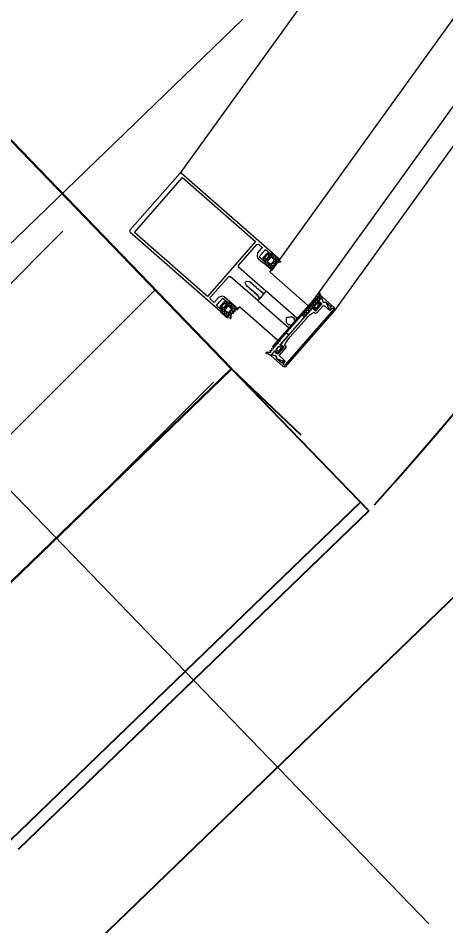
# Model space of a CAD drawing. Header units: millimetres. Extents: x -185251 to 7892985, y -102157 to 319855.
# Drawn here: x -133060 to -132709, y 18482 to 19226 of the extents above; entities that cross this region are included whole.
import ezdxf
from ezdxf import colors
from ezdxf.entities.mleader import LeaderData, LeaderLine
from ezdxf.math import Vec2, Vec3

# ---------------------------------------------------------------- set-up
doc = ezdxf.new("R2010")
doc.units = ezdxf.units.MM
doc.header["$LTSCALE"] = 10
doc.linetypes.add('CENTER', pattern=[2, 1.25, -0.25, 0.25, -0.25])
for name, color, linetype, lineweight in [('АР_Оси', 142, 'Continuous', 9), ('АР_Перегородки витражные', 152, 'Continuous', 13), ('АР_Сущ Несущая стена', 202, 'Continuous', 30), ('АР_Штриховка монолит', 250, 'Continuous', 9)]:
    doc.layers.add(name, color=color, linetype=linetype, lineweight=lineweight)
doc.layers.add('Архитектура', color=251, linetype='Continuous')
doc.layers.get('0').off()
doc.layers.get('0').freeze()
doc.styles.add('ISOCPEUR', font='isocpeur.ttf', dxfattribs={"width": 0.7})
pattern_1 = [(335.76716334, (-69115.3163, 318510.941), (0.651582564, 1.447617495), []), (65.76716334, (-69115.3163, 318510.941), (-1.447617495, 0.651582564), [])]

# ---------------------------------------------------------------- blocks, each defined once
blk = doc.blocks.new('_DOTSMALL')
at = {"color": 0, "linetype": 'ByBlock', "const_width": 0.5}
blk.add_lwpolyline([(-0.0625, 0, 1), (0.0625, 0, 1)], format="xyb", close=True, dxfattribs=at)
blk = doc.blocks.new('стойка витр.')
h = blk.add_hatch()
h.set_pattern_fill('ANSI37', scale=0.5, angle=-69.23284)
h.set_pattern_definition(pattern_1)
edge = h.paths.add_edge_path()
edge.add_line((-22.69, 14.14), (-23.04, 15.04))
edge.add_arc((-23.43, 14.89), 0.427, 20.76054, 72.29996)
edge.add_arc((-23.18, 15.7), 0.427, 110.76398, 252.28796, ccw=False)
edge.add_line((-23.33, 16.1), (-22.3, 16.49))
edge.add_arc((-22.24, 16.32), 0.183, 20.74896, 110.78537, ccw=False)
edge.add_line((-22.06, 16.38), (-22.02, 16.27))
edge.add_arc((-21.85, 16.33), 0.183, 200.76661, 335.77797)
edge.add_line((-21.68, 16.26), (-21.09, 17.79))
edge.add_arc((-21.7, 17.96), 0.637, 344.39284, 381.72488)
edge.add_line((-21.11, 18.19), (-22.58, 22.07))
edge.add_arc((-23.18, 21.85), 0.637, 19.80945, 57.14149)
edge.add_line((-22.84, 22.39), (-24.29, 23.14))
edge.add_arc((-24.37, 22.97), 0.183, 65.75635, 200.76772)
edge.add_line((-24.54, 22.91), (-24.5, 22.79))
edge.add_arc((-24.67, 22.73), 0.183, -69.25104, 20.78537, ccw=False)
edge.add_line((-24.6, 22.56), (-25.63, 22.17))
edge.add_arc((-25.78, 22.57), 0.427, 149.24636, 290.77035, ccw=False)
edge.add_arc((-26.51, 23), 0.427, 329.23437, 380.77379)
edge.add_line((-26.11, 23.15), (-26.5, 24.18))
edge.add_arc((-26.67, 24.12), 0.183, 20.74896, 110.78537)
edge.add_line((-26.74, 24.29), (-33.47, 21.74))
edge.add_arc((-33.37, 21.44), 0.306, 107.61202, 200.68829)
edge.add_line((-33.66, 21.34), (-33.4, 20.65))
edge.add_arc((-33.11, 20.76), 0.304, 200.74529, 225.81236)
edge.add_line((-33.33, 20.54), (-31.79, 18.91))
edge.add_arc((-32.01, 18.69), 0.305, -108.86284, 45.7814, ccw=False)
edge.add_arc((-28.71, 27.76), 9.95, 231.95433, 250.04117, ccw=False)
edge.add_arc((-35.14, 19.65), 0.4, 42.30929, 119.22504)
edge.add_arc((-34.91, 19.57), 0.602, 134.39501, 228.6478)
edge.add_arc((-28.54, 27.81), 11.02, 232.08735, 240.88894)
edge.add_arc((-36.89, 12.87), 6.09, 40.7589, 60.61437, ccw=False)
edge.add_arc((-32.5, 16.65), 0.305, -34.89588, 41.60272, ccw=False)
edge.add_line((-32.25, 16.47), (-32.76, 15.76))
edge.add_arc((-32.51, 15.58), 0.305, 145.11007, 256.42425)
edge.add_line((-32.58, 15.29), (-31.73, 15.09))
edge.add_arc((-31.8, 14.79), 0.305, -34.88993, 76.42425, ccw=False)
edge.add_line((-31.55, 14.62), (-32.06, 13.9))
edge.add_arc((-31.81, 13.73), 0.305, 145.11007, 256.42425)
edge.add_line((-31.88, 13.43), (-31.03, 13.24))
edge.add_arc((-31.1, 12.94), 0.305, -24.22466, 76.42043, ccw=False)
edge.add_line((-30.82, 12.82), (-31.6, 11.12))
edge.add_arc((-31.32, 11), 0.305, 155.77106, 290.74029)
edge.add_line((-31.21, 10.71), (-22.8, 13.9))
edge.add_arc((-22.87, 14.07), 0.183, 290.74896, 380.74896)
edge = h.paths.add_edge_path(flags=16)
edge.add_line((-23.1, 21.04), (-22.19, 18.63))
edge.add_arc((-22.7, 18.44), 0.541, -69.23284, 20.76716, ccw=False)
edge.add_line((-22.51, 17.93), (-23.43, 17.58))
edge.add_arc((-23.62, 18.09), 0.541, 200.76716, 290.76716, ccw=False)
edge.add_line((-24.13, 17.9), (-25.04, 20.31))
edge.add_arc((-24.54, 20.5), 0.541, 110.76716, 200.76716, ccw=False)
edge.add_line((-24.73, 21), (-23.8, 21.35))
edge.add_arc((-23.61, 20.85), 0.541, 20.76716, 110.76716, ccw=False)
edge = h.paths.add_edge_path(flags=16)
edge.add_line((-26.85, 20.26), (-25.51, 16.73))
edge.add_arc((-26.02, 16.54), 0.541, -69.23284, 20.76716, ccw=False)
edge.add_line((-25.83, 16.03), (-28.23, 15.12))
edge.add_arc((-28.43, 15.63), 0.541, 200.76716, 290.76716, ccw=False)
edge.add_line((-28.93, 15.43), (-30.27, 18.96))
edge.add_arc((-29.76, 19.16), 0.541, 110.76716, 200.76716, ccw=False)
edge.add_line((-29.96, 19.66), (-27.55, 20.58))
edge.add_arc((-27.36, 20.07), 0.541, 20.76716, 110.76716, ccw=False)
h = blk.add_hatch()
h.set_pattern_fill('ANSI37', scale=0.5, angle=-69.23284)
h.set_pattern_definition(pattern_1)
edge = h.paths.add_edge_path()
edge.add_line((-7.61, -25.63), (-7.27, -26.53))
edge.add_arc((-7.67, -26.68), 0.427, -30.76563, 20.77379, ccw=False)
edge.add_arc((-6.94, -27.12), 0.427, 149.24636, 290.77035)
edge.add_line((-6.79, -27.52), (-5.76, -27.13))
edge.add_arc((-5.83, -26.96), 0.183, 290.74896, 380.78537)
edge.add_line((-5.66, -26.89), (-5.7, -26.78))
edge.add_arc((-5.53, -26.71), 0.183, 65.75635, 200.76772, ccw=False)
edge.add_line((-5.45, -26.55), (-3.99, -27.3))
edge.add_arc((-4.34, -27.83), 0.637, 19.80945, 57.14149, ccw=False)
edge.add_line((-3.74, -27.62), (-2.27, -31.49))
edge.add_arc((-2.86, -31.73), 0.637, -15.60716, 21.72488, ccw=False)
edge.add_line((-2.25, -31.9), (-2.84, -33.43))
edge.add_arc((-3.01, -33.35), 0.183, 200.76661, 335.77797, ccw=False)
edge.add_line((-3.18, -33.42), (-3.22, -33.3))
edge.add_arc((-3.39, -33.37), 0.183, 20.74896, 110.78537)
edge.add_line((-3.46, -33.2), (-4.49, -33.59))
edge.add_arc((-4.33, -33.99), 0.427, 110.76398, 252.28796)
edge.add_arc((-4.59, -34.8), 0.427, 20.76054, 72.29996, ccw=False)
edge.add_line((-4.19, -34.65), (-3.81, -35.67))
edge.add_arc((-3.98, -35.74), 0.183, -69.25104, 20.78537, ccw=False)
edge.add_line((-3.91, -35.91), (-10.64, -38.46))
edge.add_arc((-10.76, -38.18), 0.306, 200.84604, 293.92231, ccw=False)
edge.add_line((-11.05, -38.29), (-11.31, -37.61))
edge.add_arc((-11.02, -37.5), 0.304, 175.72197, 200.78904, ccw=False)
edge.add_line((-11.33, -37.48), (-11.26, -35.23))
edge.add_arc((-11.57, -35.21), 0.305, 355.75293, 510.39717)
edge.add_arc((-3.09, -39.81), 9.95, 151.49316, 169.57999)
edge.add_arc((-13.27, -38.01), 0.4, 282.30929, 359.22504, ccw=False)
edge.add_arc((-13.16, -37.8), 0.602, 172.88652, 267.13932, ccw=False)
edge.add_arc((-2.92, -39.74), 11.02, 160.64539, 169.44698, ccw=False)
edge.add_arc((-19.08, -34.1), 6.09, 340.91996, 360.77542)
edge.add_arc((-13.29, -34.01), 0.305, 359.93161, 436.4302)
edge.add_line((-13.22, -33.72), (-14.08, -33.52))
edge.add_arc((-14.01, -33.22), 0.305, 145.11007, 256.42425, ccw=False)
edge.add_line((-14.26, -33.05), (-13.74, -32.33))
edge.add_arc((-13.99, -32.16), 0.305, 325.11007, 436.42425)
edge.add_line((-13.92, -31.86), (-14.78, -31.67))
edge.add_arc((-14.71, -31.37), 0.305, 145.11007, 256.42425, ccw=False)
edge.add_line((-14.96, -31.2), (-14.45, -30.48))
edge.add_arc((-14.7, -30.31), 0.305, 325.11389, 425.75899)
edge.add_line((-14.57, -30.03), (-16.28, -29.28))
edge.add_arc((-16.16, -29), 0.305, 110.79404, 245.76326, ccw=False)
edge.add_line((-16.26, -28.71), (-7.85, -25.52))
edge.add_arc((-7.79, -25.69), 0.183, 20.78537, 110.78537, ccw=False)
edge = h.paths.add_edge_path(flags=16)
edge.add_line((-3.34, -31.07), (-4.26, -28.66))
edge.add_arc((-4.76, -28.85), 0.541, 20.76716, 110.76716)
edge.add_line((-4.96, -28.35), (-5.88, -28.7))
edge.add_arc((-5.69, -29.21), 0.541, 110.76716, 200.76716)
edge.add_line((-6.19, -29.4), (-5.28, -31.8))
edge.add_arc((-4.78, -31.61), 0.541, 200.76716, 290.76716)
edge.add_line((-4.58, -32.12), (-3.66, -31.77))
edge.add_arc((-3.85, -31.26), 0.541, 290.76716, 380.76716)
edge = h.paths.add_edge_path(flags=16)
edge.add_line((-6.67, -32.97), (-8, -29.44))
edge.add_arc((-8.51, -29.63), 0.541, 20.76716, 110.76716)
edge.add_line((-8.7, -29.13), (-11.11, -30.04))
edge.add_arc((-10.92, -30.55), 0.541, 110.76716, 200.76716)
edge.add_line((-11.42, -30.74), (-10.09, -34.27))
edge.add_arc((-9.58, -34.08), 0.541, 200.76716, 290.76716)
edge.add_line((-9.39, -34.58), (-6.98, -33.67))
edge.add_arc((-7.17, -33.16), 0.541, 290.76716, 380.76716)
h = blk.add_hatch()
h.set_pattern_fill('ANSI37', scale=0.5, angle=-69.23284)
h.set_pattern_definition([(335.76716334, (-69115.9168, 318510.7132), (0.651582564, 1.447617495), []), (65.76716334, (-69115.9168, 318510.7132), (-1.447617495, 0.651582564), [])])
edge = h.paths.add_edge_path()
edge.add_arc((-61.42, -46.18), 0.549, 155.76571, 200.76716)
edge.add_line((-61.92, -45.96), (-61.22, -44.38))
edge.add_arc((-61.05, -44.46), 0.183, 20.76716, 155.76571)
edge.add_line((-60.88, -44.39), (-60.79, -44.62))
edge.add_arc((-60.62, -44.56), 0.183, 200.76716, 290.76716)
edge.add_line((-60.56, -44.73), (-59.42, -44.3))
edge.add_arc((-59.57, -43.9), 0.427, -69.23284, 72.29364)
edge.add_arc((-59.31, -43.08), 0.427, 200.76716, 252.29364)
edge.add_line((-59.71, -43.24), (-63.01, -34.52))
edge.add_arc((-62.72, -34.42), 0.305, 110.76716, 200.76716)
edge.add_line((-62.83, -34.13), (-60.55, -33.27))
edge.add_arc((-60.44, -33.55), 0.304, 76.40287, 110.76716)
edge.add_line((-60.37, -33.26), (-60.07, -33.59))
edge.add_arc((-108.21, -55.86), 53.04, 16.7114, 24.82293)
edge.add_line((-57.41, -40.61), (-57.92, -41.32))
edge.add_arc((-57.67, -41.5), 0.305, 145.11089, 256.42344)
edge.add_line((-57.74, -41.8), (-56.89, -41.99))
edge.add_arc((-56.96, -42.29), 0.305, -34.88911, 76.42344)
edge.add_line((-56.71, -42.46), (-57.17, -43.29))
edge.add_arc((-56.92, -43.47), 0.305, 145.11089, 256.42344)
edge.add_line((-57, -43.76), (-56.14, -43.96))
edge.add_arc((-56.21, -44.26), 0.305, -34.88911, 76.42344)
edge.add_line((-55.96, -44.43), (-56.47, -45.15))
edge.add_arc((-56.22, -45.32), 0.305, 145.11089, 256.42344)
edge.add_line((-56.29, -45.62), (-55.44, -45.81))
edge.add_arc((-55.51, -46.11), 0.305, -34.88911, 76.42344)
edge.add_line((-55.26, -46.28), (-55.77, -47))
edge.add_arc((-55.52, -47.17), 0.305, 145.11089, 256.42344)
edge.add_line((-55.59, -47.47), (-54.69, -47.78))
edge.add_arc((-54.76, -48.08), 0.305, -34.88911, 76.42344)
edge.add_line((-54.51, -48.25), (-55.02, -48.97))
edge.add_arc((-54.77, -49.14), 0.305, 145.11089, 256.42344)
edge.add_line((-54.84, -49.44), (-53.99, -49.63))
edge.add_arc((-54.06, -49.93), 0.305, -34.88911, 76.42344)
edge.add_line((-53.81, -50.1), (-54.32, -50.82))
edge.add_arc((-54.07, -50.99), 0.305, 145.11089, 256.42344)
edge.add_line((-54.14, -51.29), (-53.29, -51.47))
edge.add_arc((-53.36, -51.77), 0.305, -43.67509, 76.4279)
edge.add_line((-53.14, -51.98), (-53.81, -52.62))
edge.add_arc((-53.59, -52.83), 0.305, 136.32859, 262.74713)
edge.add_arc((-54.64, -61.06), 7.99, 59.58604, 82.74713)
edge.add_arc((-50.75, -54.43), 0.305, 253.29101, 419.58604)
edge.add_arc((-52.57, -60.51), 6.03, 73.29101, 110.76716)
edge.add_line((-54.71, -54.86), (-54.82, -54.91))
edge.add_arc((-54.98, -54.51), 0.427, 200.76716, 290.76716)
edge.add_line((-55.37, -54.66), (-56.71, -51.12))
edge.add_arc((-56.32, -50.97), 0.427, 149.23664, 200.76716)
edge.add_arc((-57.05, -50.54), 0.427, -30.76336, 40.0143)
edge.add_arc((-57.05, -50.54), 0.427, 40.00046, 110.76716)
edge.add_line((-57.2, -50.14), (-58.34, -50.57))
edge.add_arc((-58.28, -50.74), 0.183, 110.76716, 200.76716)
edge.add_line((-58.45, -50.81), (-58.36, -51.03))
edge.add_arc((-58.53, -51.1), 0.183, 245.76862, 380.76716)
edge.add_line((-58.61, -51.27), (-60.18, -50.56))
edge.add_arc((-59.95, -50.06), 0.549, 200.76716, 245.76862)
edge.add_line((-60.47, -50.25), (-61.94, -46.38))
edge = h.paths.add_edge_path(flags=16)
edge.add_arc((-59.36, -49.04), 0.541, 200.76716, 290.76716)
edge.add_line((-60.78, -46.83), (-59.87, -49.23))
edge.add_arc((-60.27, -46.63), 0.541, 110.76716, 200.76716)
edge.add_line((-59.31, -45.69), (-60.46, -46.13))
edge.add_arc((-59.12, -46.2), 0.541, 20.76716, 110.76716)
edge.add_line((-57.7, -48.41), (-58.61, -46))
edge.add_arc((-58.21, -48.6), 0.541, -69.23284, 20.76716)
edge.add_line((-59.17, -49.55), (-58.01, -49.11))
at = {"lineweight": 0, "ltscale": 100, "transparency": 33554687}
for points in [[(65.93, 59.28), (-26.64, 24.18), (-25.91, 22.24), (-25.28, 21.96), (-24.82, 22.13), (-25.21, 23.16), (-20.54, 24.93), (-19.2, 21.4), (-18.77, 21.3), (-18.98, 20.83), (-17.68, 17.41), (-22.36, 15.63), (-22.7, 16.55), (-23.16, 16.37), (-23.44, 15.74), (-22.75, 13.92), (-17.17, 16.04), (-16.24, 17.04), (-15.47, 19.81), (-15.44, 20.08), (-17.04, 24.3), (-17.4, 24.56), (-17.47, 25.44), (-13.71, 26.87), (-12.45, 26.3), (-4.31, 4.82), (-4.87, 3.56), (-32.69, -6.98), (-32.79, -7.41), (-32.4, -8.44), (-31.1, -9.12), (-30.3, -8.82), (-29.78, -9.14), (-28.64, -8.71), (-28.59, -8.17), (-28.19, -8.54), (-27.05, -8.11), (-26.88, -7.52), (-26.48, -7.89), (-25.34, -7.46), (-25.28, -6.91), (-24.77, -7.24), (-23.63, -6.81), (-23.57, -6.27), (-23.06, -6.59), (-21.92, -6.16), (-21.86, -5.62), (-21.46, -5.99), (-20.32, -5.55), (-20.15, -4.97), (-19.75, -5.34), (-18.61, -4.91), (-18.44, -4.32), (-18.04, -4.69), (-17.36, -4.43), (-15.14, -4.76), (-14.54, -6.36), (-15.79, -7.88), (-15.87, -8.69), (-16.27, -8.32), (-17.41, -8.75), (-17.58, -9.34), (-17.98, -8.97), (-19.12, -9.4), (-19.29, -9.99), (-19.69, -9.62), (-20.83, -10.05), (-20.89, -10.59), (-21.4, -10.27), (-22.54, -10.7), (-22.6, -11.24), (-23, -10.87), (-24.25, -11.35), (-24.31, -11.89), (-24.71, -11.52), (-25.85, -11.95), (-26.02, -12.54), (-26.42, -12.17), (-27.56, -12.6), (-27.61, -13.14), (-28.13, -12.82), (-29.27, -13.25), (-29.32, -13.79), (-29.89, -15.05), (-29.46, -16.19), (-29.14, -16.33), (-1.33, -5.78), (-0.07, -6.35), (8.12, -27.94), (7.55, -29.2), (3.79, -30.63), (3.22, -29.8), (3.36, -29.49), (1.72, -25.16), (1.56, -25.09), (-0.9, -23.41), (-2.26, -23.27), (-7.84, -25.39), (-7.15, -27.22), (-6.48, -27.61), (-6.02, -27.44), (-6.41, -26.41), (-1.74, -24.64), (-0.4, -28.17), (0.03, -28.27), (-0.18, -28.74), (1.11, -32.16), (-3.56, -33.94), (-3.91, -33.03), (-4.36, -33.2), (-4.65, -33.83), (-3.95, -35.65), (88.62, -0.55), (89.18, 0.71), (67.18, 58.72)], [(63.81, 56.26), (85.07, 0.19), (10.63, -28.03), (-10.63, 28.03)], [(-68.59, -58.47), (-90.15, -1.6), (-90.01, -1.28), (-88.98, -0.9), (-88.55, -0.99), (-87.69, -3.27), (-87.38, -3.41), (-86.69, -3.16), (-86.44, -2.8), (-87.3, -0.52), (-87.16, -0.2), (-82.03, 1.74), (-80.54, 1.26), (-79.7, 1.45), (-77.34, 4.17), (-77.83, 4.77), (-90.48, -0.03), (-91.45, -1.96), (-69.8, -59.05), (-67.8, -59.86), (-55.14, -55.06), (-55.17, -54.29), (-58.74, -53.82), (-59.5, -54.24), (-60.25, -55.69), (-65.38, -57.64), (-65.74, -57.38), (-66.6, -55.1), (-67.03, -55.01), (-67.71, -55.27), (-67.85, -55.58), (-66.99, -57.86), (-67.2, -58.33), (-68.23, -58.72)]]:
    blk.add_lwpolyline(points, close=True, dxfattribs=at)
at = {"color": 7, "lineweight": 0, "ltscale": 100, "transparency": 33554687}
for points in [[(-22.69, 14.14), (-23.04, 15.04, 0.228752), (-23.31, 15.29, -0.710164), (-23.33, 16.1), (-22.3, 16.49, -0.4144), (-22.06, 16.38), (-22.02, 16.27, 0.66825), (-21.68, 16.26), (-21.09, 17.79, 0.164348), (-21.11, 18.19), (-22.58, 22.07, 0.164348), (-22.84, 22.39), (-24.29, 23.14, 0.66825), (-24.54, 22.91), (-24.5, 22.79, -0.4144), (-24.6, 22.56), (-25.63, 22.17, -0.710164), (-26.15, 22.79, 0.228752), (-26.11, 23.15), (-26.5, 24.18, 0.4144), (-26.74, 24.29), (-33.47, 21.74, 0.430028), (-33.66, 21.34), (-33.4, 20.65, 0.109814), (-33.33, 20.54), (-31.79, 18.91, -0.800036), (-32.1, 18.4, -0.079083), (-34.84, 19.92, 0.348803), (-35.33, 20, 0.436125), (-35.31, 19.11, 0.038423), (-33.9, 18.18, -0.086853), (-32.27, 16.85, -0.346763), (-32.25, 16.47), (-32.76, 15.76, 0.527877), (-32.58, 15.29), (-31.73, 15.09, -0.527877), (-31.55, 14.62), (-32.06, 13.9, 0.527877), (-31.88, 13.43), (-31.03, 13.24, -0.469739), (-30.82, 12.82), (-31.6, 11.12, 0.667984), (-31.21, 10.71), (-22.8, 13.9, 0.414214)], [(-74.06, 3.31, 0.57795), (-74.29, 3.79), (-75.22, 3.83, -0.615334), (-75.42, 4.33, 0.101403), (-73.83, 7.12, 0.887085), (-74.38, 7.37, -0.164997), (-77.38, 4.91), (-77.49, 4.86, 0.414304), (-77.74, 4.31), (-76.4, 0.78, 0.228696), (-76.13, 0.52, -0.319049), (-75.83, 0.13, -0.319002), (-76.11, -0.28), (-77.25, -0.72, -0.4144), (-77.48, -0.61), (-77.57, -0.38, 0.668339), (-77.91, -0.37), (-78.61, -1.94, 0.198883), (-78.63, -2.36), (-77.16, -6.24, 0.198883), (-76.87, -6.54), (-75.3, -7.25, 0.668339), (-75.05, -7.02), (-75.14, -6.79, -0.4144), (-75.03, -6.56), (-73.89, -6.12, -0.710202), (-73.37, -6.74, 0.228696), (-73.41, -7.11), (-70.1, -15.82, 0.414362), (-69.71, -16), (-67.43, -15.13, 0.151171), (-67.29, -15.02), (-67.28, -14.57, 0.035408), (-69.94, -7.55), (-70.8, -7.36, -0.527868), (-70.98, -6.89), (-70.47, -6.17, 0.527868), (-70.65, -5.7), (-71.55, -5.39, -0.527868), (-71.73, -4.92), (-71.21, -4.2, 0.527868), (-71.39, -3.73), (-72.25, -3.54, -0.527868), (-72.43, -3.07), (-71.92, -2.35, 0.527868), (-72.1, -1.88), (-72.95, -1.68, -0.527868), (-73.13, -1.21), (-72.66, -0.38, 0.527868), (-72.84, 0.09), (-73.7, 0.28, -0.527868), (-73.88, 0.75), (-73.37, 1.47, 0.527868), (-73.54, 1.94), (-74.4, 2.14, -0.527868), (-74.58, 2.61)], [(-7.61, -25.63), (-7.27, -26.53, -0.228752), (-7.31, -26.9, 0.710164), (-6.79, -27.52), (-5.76, -27.13, 0.4144), (-5.66, -26.89), (-5.7, -26.78, -0.66825), (-5.45, -26.55), (-3.99, -27.3, -0.164348), (-3.74, -27.62), (-2.27, -31.49, -0.164348), (-2.25, -31.9), (-2.84, -33.43, -0.66825), (-3.18, -33.42), (-3.22, -33.3, 0.4144), (-3.46, -33.2), (-4.49, -33.59, 0.710164), (-4.46, -34.39, -0.228752), (-4.19, -34.65), (-3.81, -35.67, -0.4144), (-3.91, -35.91), (-10.64, -38.46, -0.430028), (-11.05, -38.29), (-11.31, -37.61, -0.109814), (-11.33, -37.48), (-11.26, -35.23, 0.800036), (-11.83, -35.06, 0.079083), (-12.87, -38.01, -0.348803), (-13.19, -38.4, -0.436125), (-13.76, -37.72, -0.038423), (-13.32, -36.09, 0.086853), (-12.99, -34.01, 0.346763), (-13.22, -33.72), (-14.08, -33.52, -0.527877), (-14.26, -33.05), (-13.74, -32.33, 0.527877), (-13.92, -31.86), (-14.78, -31.67, -0.527877), (-14.96, -31.2), (-14.45, -30.48, 0.469739), (-14.57, -30.03), (-16.28, -29.28, -0.667984), (-16.26, -28.71), (-7.85, -25.52, -0.414214)], [(-53.29, -51.47, -0.57795), (-53.14, -51.98), (-53.81, -52.62, 0.615334), (-53.63, -53.14, -0.101403), (-50.59, -54.17, -0.887085), (-50.84, -54.73, 0.164997), (-54.71, -54.86), (-54.82, -54.91, -0.414304), (-55.37, -54.66), (-56.71, -51.12, -0.228696), (-56.68, -50.76, 0.319049), (-56.72, -50.26, 0.319002), (-57.2, -50.14), (-58.34, -50.57, 0.4144), (-58.45, -50.81), (-58.36, -51.03, -0.668339), (-58.61, -51.27), (-60.18, -50.56, -0.198883), (-60.47, -50.25), (-61.94, -46.38, -0.198883), (-61.92, -45.96), (-61.22, -44.38, -0.668339), (-60.88, -44.39), (-60.79, -44.62, 0.4144), (-60.56, -44.73), (-59.42, -44.3, 0.710202), (-59.44, -43.49, -0.228696), (-59.71, -43.24), (-63.01, -34.52, -0.414362), (-62.83, -34.13), (-60.55, -33.27, -0.151171), (-60.37, -33.26), (-60.07, -33.59, -0.035408), (-57.41, -40.61), (-57.92, -41.32, 0.527868), (-57.74, -41.8), (-56.89, -41.99, -0.527868), (-56.71, -42.46), (-57.17, -43.29, 0.527868), (-57, -43.76), (-56.14, -43.96, -0.527868), (-55.96, -44.43), (-56.47, -45.15, 0.527868), (-56.29, -45.62), (-55.44, -45.81, -0.527868), (-55.26, -46.28), (-55.77, -47, 0.527868), (-55.59, -47.47), (-54.69, -47.78, -0.527868), (-54.51, -48.25), (-55.02, -48.97, 0.527868), (-54.84, -49.44), (-53.99, -49.63, -0.527868), (-53.81, -50.1), (-54.32, -50.82, 0.527868), (-54.14, -51.29)]]:
    blk.add_lwpolyline(points, format="xyb", close=True, dxfattribs=at)
for points in [[(-26.74, 24.29), (-26.74, 24.29)], [(-22.8, 13.9), (-22.8, 13.9)], [(-72.01, 0.07), (-72.92, -0.28)]]:
    blk.add_lwpolyline(points, dxfattribs=at)
at = {"color": 7}
for points in [[(-26.85, 20.26), (-25.51, 16.73, -0.414214), (-25.83, 16.03), (-28.23, 15.12, -0.414214), (-28.93, 15.43), (-30.27, 18.96, -0.414214), (-29.96, 19.66), (-27.55, 20.58, -0.414214)], [(-23.1, 21.04), (-22.19, 18.63, -0.414214), (-22.51, 17.93), (-23.43, 17.58, -0.414214), (-24.13, 17.9), (-25.04, 20.31, -0.414214), (-24.73, 21), (-23.8, 21.35, -0.414214)], [(-75.33, -1.91), (-74.42, -4.31, -0.414214), (-74.74, -5.01), (-75.89, -5.45, -0.414214), (-76.59, -5.13), (-77.5, -2.73, -0.414214), (-77.19, -2.03), (-76.03, -1.59, -0.414214)], [(-6.67, -32.97), (-8, -29.44, 0.414214), (-8.7, -29.13), (-11.11, -30.04, 0.414214), (-11.42, -30.74), (-10.09, -34.27, 0.414214), (-9.39, -34.58), (-6.98, -33.67, 0.414214)], [(-3.34, -31.07), (-4.26, -28.66, 0.414214), (-4.96, -28.35), (-5.88, -28.7, 0.414214), (-6.19, -29.4), (-5.28, -31.8, 0.414214), (-4.58, -32.12), (-3.66, -31.77, 0.414214)], [(-57.7, -48.41), (-58.61, -46, 0.414214), (-59.31, -45.69), (-60.46, -46.13, 0.414214), (-60.78, -46.83), (-59.87, -49.23, 0.414214), (-59.17, -49.55), (-58.01, -49.11, 0.414214)]]:
    blk.add_lwpolyline(points, format="xyb", close=True, dxfattribs=at)
at = {"lineweight": 0, "ltscale": 100, "transparency": 33554687}
for points in [[(-69.84, -5.63), (-69.21, -5.92), (-30.91, 8.61), (-30.63, 9.24), (-31.19, 10.72)], [(-56.06, -41.98), (-55.78, -41.35), (-17.47, -26.83), (-16.84, -27.11), (-16.28, -28.59)]]:
    blk.add_lwpolyline(points, dxfattribs=at)
for points in [[(-73.55, -6.31), (-74.18, -6.03), (-74.75, -6.24), (-74.41, -7.15), (-76.57, -7.98, -0.414362), (-76.97, -7.8), (-79.34, -1.53, -0.414326), (-78.74, -0.19), (-77.26, 0.37), (-76.87, -0.66), (-76.3, -0.44), (-76.06, 0.3), (-77.27, 3.49, 0.551224), (-77.78, 3.6), (-79.92, 1.35, -0.267349), (-80.92, 1.06), (-82.09, 1.4, 0.249629), (-82.59, 1.27), (-86.2, -1.93, 0.827043), (-85.64, -2.84), (-82.1, -1.5, -0.414326), (-80.76, -2.11), (-78.13, -9.06, 0.414326), (-76.79, -9.66), (-75.65, -9.23, -0.082799), (-71.78, -16.33), (-68.28, -25.57), (-67.85, -25.67), (-68.07, -26.14), (-64.61, -35.26, -0.082799), (-62.79, -43.14), (-63.93, -43.57, 0.414326), (-64.53, -44.91), (-61.9, -51.86, -0.414326), (-62.5, -53.2), (-66.03, -54.54, 0.827043), (-65.85, -55.6), (-61.02, -55.6, 0.249629), (-60.56, -55.36), (-59.91, -54.33, -0.267349), (-58.98, -53.89), (-55.88, -54.15, 0.551224), (-55.57, -53.74), (-56.78, -50.55), (-57.45, -50.15), (-58.02, -50.37), (-57.63, -51.39), (-59.11, -51.95, -0.414326), (-60.45, -51.35), (-62.83, -45.08, -0.414362), (-62.65, -44.69), (-60.49, -43.87), (-60.14, -44.78), (-59.57, -44.56), (-59.29, -43.93)], [(-32.4, -8.44), (-32.79, -7.41, 0.523933), (-33.22, -7.19), (-64.21, -18.94, 0.414326), (-64.53, -19.65), (-64.05, -20.9, 0.410627), (-63.35, -21.22), (-62.72, -20.98, 0.492552), (-62.57, -20.68), (-62.75, -20.21, -0.441111), (-62.61, -19.9), (-60.84, -19.29, -0.208057), (-59.95, -19.4, -0.000016), (-56.88, -20.79, -0.439819), (-56.36, -22.16, -0.000016), (-57.74, -25.22, -0.208057), (-58.33, -25.9), (-60.06, -26.62, -0.441111), (-60.37, -26.48), (-60.55, -26.01, 0.492552), (-60.86, -25.88), (-61.49, -26.12, 0.410627), (-61.81, -26.83), (-61.33, -28.08, 0.414326), (-60.62, -28.4), (-29.63, -16.65, 0.523933), (-29.46, -16.19), (-29.85, -15.16)]]:
    blk.add_lwpolyline(points, format="xyb", close=True, dxfattribs=at)
blk.add_lwpolyline([(-72.92, -0.28), (-54.81, -48.03), (-53.9, -47.68), (-72.01, 0.07)], close=True)
at = {"color": 7, "lineweight": 0, "ltscale": 100, "transparency": 33554687}
blk.add_arc((-33.37, 21.44), 0.305, 110.75619, 200.77789, dxfattribs=at)
blk = doc.blocks.new('A$Ccadbda81')
at = {"layer": 'АР_Перегородки витражные', "color": 5}
for p, q in [((666.35, -1908.02), (1235.95, -2642.8)), ((1162.9, -2724.69), (567.32, -1955.18)), ((533.36, -1979.58), (1130.17, -2750.64)), ((1112.63, -2759.58), (519.51, -1993.38))]:
    blk.add_line(p, q, dxfattribs=at)
at = {"layer": 'АР_Перегородки витражные', "xscale": -1, "rotation": 244.0437384224219}
blk.add_blockref('стойка витр.', (1196.28, -2722.67), dxfattribs=at)
blk = doc.blocks.new('A$C81a96c4f')
at = {"layer": 'АР_Штриховка монолит', "ltscale": 100}
h = blk.add_hatch(dxfattribs=at)
h.set_pattern_fill('ANSI35', color=256, scale=700)
h.set_pattern_definition([(45, (-971324.91, 95091.84), (-123.743687, 123.743687), []), (45, (-971201.17, 95091.84), (-123.743687, 123.743687), [218.75, -43.75, 0, -43.75])])
h.paths.add_polyline_path([(3165.63, -2990.2), (2877.9, -3268.06), (3155.76, -3555.8), (3443.5, -3277.93)])
at = {"layer": 'АР_Сущ Несущая стена', "ltscale": 100}
blk.add_lwpolyline([(2877.9, -3268.06), (3165.63, -2990.2), (3443.5, -3277.93), (3155.76, -3555.8)], close=True, dxfattribs=at)

msp = doc.modelspace()

# ---------------------------------------------------------------- linework, layer by layer
at = {"layer": 'АР_Оси', "linetype": 'CENTER', "ltscale": 100}
for p, q in [((-136328.14, 22216.58), (-132722.86, 18483.21)), ((-136328.12, 22216.58), (-132722.85, 18483.21)), ((-132875.39, 19225.62), (-133428.98, 18691.02)), ((-132875.39, 19225.62), (-133428.98, 18691.02)), ((-132875.37, 19225.62), (-133428.96, 18691.02))]:
    msp.add_line(p, q, dxfattribs=at)
at = {"layer": 'Архитектура', "lineweight": 25, "transparency": 33554684}
for points in [[(-135243.57, 17322.79), (-134943.64, 17398.73), (-134620.29, 17503.3), (-134352.39, 17608.85), (-134093.79, 17728.07), (-133810.87, 17879.69), (-133488.37, 18082.86), (-133234.71, 18268.44), (-133010, 18454.27), (-132674.88, 18777.89), (-132509.16, 18982.68), (-132322.54, 19239.43), (-132143.37, 19520.55), (-131981.24, 19814.14), (-131884.52, 20012.83), (-131732.72, 20376.03), (-131613.83, 20730.38), (-131512.26, 21127.39), (-131445.28, 21504.41), (-131413.41, 21776.19), (-131413.41, 21954.75), (-129942.11, 21954.75)], [(-132884.67, 18938.65), (-132827.8, 18884.52)], [(-132884.63, 18938.66), (-132771.99, 18821.98)], [(-132778.93, 18829.18), (-133066.67, 18551.31)], [(-132771.99, 18821.98), (-133059.72, 18544.12)]]:
    msp.add_lwpolyline(points, dxfattribs=at)
for points in [[(-133450.23, 18948.52), (-133162.49, 19226.38), (-132884.63, 18938.65), (-133172.36, 18660.78)], [(-133450.21, 18948.52), (-133162.47, 19226.38), (-132884.61, 18938.65), (-133172.34, 18660.78)]]:
    msp.add_lwpolyline(points, close=True, dxfattribs=at)
for centre, radius, start, end in [((-136325.51, 22214.03), 6570.89, 181.310425, 358.689575), ((-136325.51, 22214.03), 6880.89, 181.310425, 358.689575), ((-136325.51, 22214.03), 6820.89, 181.310425, 358.689575), ((-136327.98, 22212.11), 6391.44, 182.307721, 357.692279), ((-136545.23, 22169.11), 5044.12, 318.50213, 355.99241), ((-137331.43, 22713.79), 6965.75, 278.281161, 348.747694), ((-136365.53, 23426.72), 6221.23, 270.345011, 340.54475)]:
    msp.add_arc(centre, radius, start, end, dxfattribs=at)

# ---------------------------------------------------------------- block references
at = {"layer": 'Архитектура', "lineweight": 25, "transparency": 33554684, "xscale": -1, "rotation": 1.999999999999993}
msp.add_blockref('A$Ccadbda81', (-131784.18, 21783.26), dxfattribs=at)
at = {"layer": 'Архитектура', "lineweight": 25, "transparency": 33554684}
msp.add_blockref('A$C81a96c4f', (-136328.12, 22216.58), dxfattribs=at)

# ---------------------------------------------------------------- leaders
ml = msp.add_multileader_mtext('Standard', dxfattribs=at)
ml.set_content('+13,700', color=256, style='ISOCPEUR')
ml.set_leader_properties(color=256, linetype='Continuous', lineweight=-1)
ml.set_arrow_properties(name='DOTSMALL')
ml.build(insert=Vec2(0, 0))
ml.multileader.update_dxf_attribs({"has_text_frame": 1, "text_left_attachment_type": 4, "text_right_attachment_type": 4, "dogleg_length": 100, "arrow_head_size": 180})
ctx = ml.context
ctx.base_point, ctx.char_height, ctx.arrow_head_size, ctx.landing_gap_size, ctx.plane_origin = Vec3(-153128.51, 305780.87), 250, 180, 50, Vec3(-155938.48, 304929.33)
ctx.left_attachment, ctx.right_attachment = 4, 4
notes = []
notes.append((ctx, [(0, (0, 0, 0), (0, 0), (1, 0), 1, [])]))
ctx.mtext.insert, ctx.mtext.width, ctx.mtext.line_spacing_style, ctx.mtext.flow_direction = Vec3(-153078.51, 306114.21), 852.697, 2, 5
ml = msp.add_multileader_mtext('Standard', dxfattribs=at)
ml.set_content('Л.2', color=256, style='ISOCPEUR')
ml.set_leader_properties(color=256, linetype='Continuous', lineweight=-1)
ml.set_arrow_properties(name='DOTSMALL')
ml.build(insert=Vec2(0, 0))
ml.multileader.update_dxf_attribs({"has_text_frame": 1, "text_left_attachment_type": 4, "text_right_attachment_type": 4, "dogleg_length": 100, "arrow_head_size": 180})
ctx = ml.context
ctx.base_point, ctx.char_height, ctx.arrow_head_size, ctx.landing_gap_size, ctx.plane_origin = Vec3(-155818.3, 305092.33, 0), 250, 180, 50, Vec3(-91789.08, 292800.52, 0)
ctx.left_attachment, ctx.right_attachment = 4, 4
notes.append((ctx, [(0, (0, 0, 0), (0, 0), (1, 0), 1, [])]))
ctx.mtext.insert, ctx.mtext.width, ctx.mtext.line_spacing_style, ctx.mtext.flow_direction = Vec3(-155768.3, 305425.66, 0), 852.697, 2, 5
ml = msp.add_multileader_mtext('Standard', dxfattribs=at)
ml.set_content('+15,850', color=256, style='ISOCPEUR')
ml.set_leader_properties(color=256, linetype='Continuous', lineweight=-1)
ml.set_arrow_properties(name='DOTSMALL')
ml.build(insert=Vec2(0, 0))
ml.multileader.update_dxf_attribs({"has_text_frame": 1, "text_left_attachment_type": 4, "text_right_attachment_type": 4, "dogleg_length": 100, "arrow_head_size": 180})
ctx = ml.context
ctx.base_point, ctx.char_height, ctx.arrow_head_size, ctx.landing_gap_size, ctx.plane_origin = Vec3(-153164.96, 299863.66), 250, 180, 50, Vec3(-154468.21, 298656.05)
ctx.left_attachment, ctx.right_attachment = 4, 4
notes.append((ctx, [(0, (0, 0, 0), (0, 0), (1, 0), 1, [])]))
ctx.mtext.insert, ctx.mtext.width, ctx.mtext.defined_height, ctx.mtext.line_spacing_style, ctx.mtext.flow_direction = Vec3(-153114.96, 300196.99), 696.0353, 776.46, 2, 5
ml = msp.add_multileader_mtext('Standard', dxfattribs=at)
ml.set_content('+15,850', color=256, style='ISOCPEUR')
ml.set_leader_properties(color=256, linetype='Continuous', lineweight=-1)
ml.set_arrow_properties(name='DOTSMALL')
ml.build(insert=Vec2(0, 0))
ml.multileader.update_dxf_attribs({"has_text_frame": 1, "text_left_attachment_type": 4, "text_right_attachment_type": 4, "dogleg_length": 100, "arrow_head_size": 180})
ctx = ml.context
ctx.base_point, ctx.char_height, ctx.arrow_head_size, ctx.landing_gap_size, ctx.plane_origin = Vec3(-141689.62, 296695.61), 250, 180, 50, Vec3(-140764.62, 294352.02)
ctx.left_attachment, ctx.right_attachment = 4, 4
notes.append((ctx, [(0, (0, 0, 0), (0, 0), (1, 0), 1, [])]))
ctx.mtext.insert, ctx.mtext.width, ctx.mtext.line_spacing_style, ctx.mtext.flow_direction = Vec3(-141639.62, 297028.95), 852.697, 2, 5
ml = msp.add_multileader_mtext('Standard', dxfattribs=at)
ml.set_content('Л.2', color=256, style='ISOCPEUR')
ml.set_leader_properties(color=256, linetype='Continuous', lineweight=-1)
ml.set_arrow_properties(name='DOTSMALL')
ml.build(insert=Vec2(0, 0))
ml.multileader.update_dxf_attribs({"has_text_frame": 1, "text_left_attachment_type": 4, "text_right_attachment_type": 4, "dogleg_length": 100, "arrow_head_size": 180})
ctx = ml.context
ctx.base_point, ctx.char_height, ctx.arrow_head_size, ctx.landing_gap_size, ctx.plane_origin = Vec3(-155501.4, 214032.66, 0), 250, 180, 50, Vec3(-129706.15, 200566.25, 0)
ctx.left_attachment, ctx.right_attachment = 4, 4
notes.append((ctx, [(0, (0, 0, 0), (0, 0), (1, 0), 1, [])]))
ctx.mtext.insert, ctx.mtext.width, ctx.mtext.line_spacing_style, ctx.mtext.flow_direction = Vec3(-155451.4, 214365.99, 0), 852.697, 2, 5
ml = msp.add_multileader_mtext('Standard', dxfattribs=at)
ml.set_content('+9,800', color=256, style='ISOCPEUR')
ml.set_leader_properties(color=256, linetype='Continuous', lineweight=-1)
ml.set_arrow_properties(name='DOTSMALL')
ml.build(insert=Vec2(0, 0))
ml.multileader.update_dxf_attribs({"has_text_frame": 1, "text_left_attachment_type": 4, "text_right_attachment_type": 4, "dogleg_length": 100, "arrow_head_size": 180})
ctx = ml.context
ctx.base_point, ctx.char_height, ctx.arrow_head_size, ctx.landing_gap_size, ctx.plane_origin = Vec3(-152582.73, 213955.66), 250, 180, 50, Vec3(-155731.7, 213023.57)
ctx.left_attachment, ctx.right_attachment = 4, 4
notes.append((ctx, [(0, (0, 0, 0), (0, 0), (1, 0), 1, [])]))
ctx.mtext.insert, ctx.mtext.width, ctx.mtext.line_spacing_style, ctx.mtext.flow_direction = Vec3(-152532.73, 214288.99), 852.697, 2, 5
ml = msp.add_multileader_mtext('Standard', dxfattribs=at)
ml.set_content('+11,750', color=256, style='ISOCPEUR')
ml.set_leader_properties(color=256, linetype='Continuous', lineweight=-1)
ml.set_arrow_properties(name='DOTSMALL')
ml.build(insert=Vec2(0, 0))
ml.multileader.update_dxf_attribs({"has_text_frame": 1, "text_left_attachment_type": 4, "text_right_attachment_type": 4, "dogleg_length": 100, "arrow_head_size": 180})
ctx = ml.context
ctx.base_point, ctx.char_height, ctx.arrow_head_size, ctx.landing_gap_size, ctx.plane_origin = Vec3(-155526.15, 207799.11), 250, 180, 50, Vec3(-154118.52, 206725.98)
ctx.left_attachment, ctx.right_attachment = 4, 4
notes.append((ctx, [(0, (0, 0, 0), (0, 0), (1, 0), 1, [])]))
ctx.mtext.insert, ctx.mtext.width, ctx.mtext.defined_height, ctx.mtext.line_spacing_style, ctx.mtext.flow_direction = Vec3(-155476.15, 208132.44), 696.0353, 912.49, 2, 5
ml = msp.add_multileader_mtext('Standard', dxfattribs=at)
ml.set_content('+12,200', color=256, style='ISOCPEUR')
ml.set_leader_properties(color=256, linetype='Continuous', lineweight=-1)
ml.set_arrow_properties(name='DOTSMALL')
ml.build(insert=Vec2(0, 0))
ml.multileader.update_dxf_attribs({"has_text_frame": 1, "text_left_attachment_type": 4, "text_right_attachment_type": 4, "dogleg_length": 100, "arrow_head_size": 180})
ctx = ml.context
ctx.base_point, ctx.char_height, ctx.arrow_head_size, ctx.landing_gap_size, ctx.plane_origin, ctx.plane_x_axis, ctx.plane_y_axis = Vec3(-138764.94, 200664.9), 250, 180, 50, Vec3(-126617.41, 225900.81), Vec3(0, 1), Vec3(-1, 0)
ctx.left_attachment, ctx.right_attachment = 4, 4
notes.append((ctx, [(0, (0, 0, 0), (0, 0), (1, 0), 1, [])]))
ctx.mtext.insert, ctx.mtext.text_direction, ctx.mtext.rotation, ctx.mtext.width, ctx.mtext.line_spacing_style, ctx.mtext.flow_direction = Vec3(-139098.27, 200714.9), Vec3(0, 1), 1.570796, 852.697, 2, 5
ml = msp.add_multileader_mtext('Standard', dxfattribs=at)
ml.set_content('+12,200', color=256, style='ISOCPEUR')
ml.set_leader_properties(color=256, linetype='Continuous', lineweight=-1)
ml.set_arrow_properties(name='DOTSMALL')
ml.build(insert=Vec2(0, 0))
ml.multileader.update_dxf_attribs({"has_text_frame": 1, "text_left_attachment_type": 4, "text_right_attachment_type": 4, "dogleg_length": 100, "arrow_head_size": 180})
ctx = ml.context
ctx.base_point, ctx.char_height, ctx.arrow_head_size, ctx.landing_gap_size, ctx.plane_origin = Vec3(-159917.74, 188208.09), 250, 180, 50, Vec3(-134681.82, 176584.97)
ctx.left_attachment, ctx.right_attachment = 4, 4
notes.append((ctx, [(0, (0, 0, 0), (0, 0), (1, 0), 1, [])]))
ctx.mtext.insert, ctx.mtext.width, ctx.mtext.line_spacing_style, ctx.mtext.flow_direction = Vec3(-159867.74, 188541.43), 852.697, 2, 5
ml = msp.add_multileader_mtext('Standard', dxfattribs=at)
ml.set_content('+12,650', color=256, style='ISOCPEUR')
ml.set_leader_properties(color=256, linetype='Continuous', lineweight=-1)
ml.set_arrow_properties(name='DOTSMALL')
ml.build(insert=Vec2(0, 0))
ml.multileader.update_dxf_attribs({"has_text_frame": 1, "text_left_attachment_type": 4, "text_right_attachment_type": 4, "dogleg_length": 100, "arrow_head_size": 180})
ctx = ml.context
ctx.base_point, ctx.char_height, ctx.arrow_head_size, ctx.landing_gap_size, ctx.plane_origin = Vec3(-159917.74, 187623.78), 250, 180, 50, Vec3(-134681.82, 176000.66)
ctx.left_attachment, ctx.right_attachment = 4, 4
notes.append((ctx, [(0, (0, 0, 0), (0, 0), (1, 0), 1, [])]))
ctx.mtext.insert, ctx.mtext.width, ctx.mtext.line_spacing_style, ctx.mtext.flow_direction = Vec3(-159867.74, 187957.11), 852.697, 2, 5
ml = msp.add_multileader_mtext('Standard', dxfattribs=at)
ml.set_content('Л.2', color=256, style='ISOCPEUR')
ml.set_leader_properties(color=256, linetype='Continuous', lineweight=-1)
ml.set_arrow_properties(name='DOTSMALL')
ml.build(insert=Vec2(0, 0))
ml.multileader.update_dxf_attribs({"has_text_frame": 1, "text_left_attachment_type": 4, "text_right_attachment_type": 4, "dogleg_length": 100, "arrow_head_size": 180})
ctx = ml.context
ctx.base_point, ctx.char_height, ctx.arrow_head_size, ctx.landing_gap_size, ctx.plane_origin = Vec3(-159220.31, 121413.76, 0), 250, 180, 50, Vec3(-133439.08, 107952.25, 0)
ctx.left_attachment, ctx.right_attachment = 4, 4
notes.append((ctx, [(0, (0, 0, 0), (0, 0), (1, 0), 1, [])]))
ctx.mtext.insert, ctx.mtext.width, ctx.mtext.line_spacing_style, ctx.mtext.flow_direction = Vec3(-159170.31, 121747.09, 0), 852.697, 2, 5
ml = msp.add_multileader_mtext('Standard', dxfattribs=at)
ml.set_content('+5,900', color=256, style='ISOCPEUR')
ml.set_leader_properties(color=256, linetype='Continuous', lineweight=-1)
ml.set_arrow_properties(name='DOTSMALL')
ml.build(insert=Vec2(0, 0))
ml.multileader.update_dxf_attribs({"has_text_frame": 1, "text_left_attachment_type": 4, "text_right_attachment_type": 4, "dogleg_length": 100, "arrow_head_size": 180})
ctx = ml.context
ctx.base_point, ctx.char_height, ctx.arrow_head_size, ctx.landing_gap_size, ctx.plane_origin = Vec3(-156595.78, 120962.75), 250, 180, 50, Vec3(-158756.99, 120371.5)
ctx.left_attachment, ctx.right_attachment = 4, 4
notes.append((ctx, [(0, (0, 0, 0), (0, 0), (1, 0), 1, [])]))
ctx.mtext.insert, ctx.mtext.width, ctx.mtext.line_spacing_style, ctx.mtext.flow_direction = Vec3(-156545.78, 121296.08), 852.697, 2, 5
ml = msp.add_multileader_mtext('Standard', dxfattribs=at)
ml.set_content('+5,900', color=256, style='ISOCPEUR')
ml.set_leader_properties(color=256, linetype='Continuous', lineweight=-1)
ml.set_arrow_properties(name='DOTSMALL')
ml.build(insert=Vec2(0, 0))
ml.multileader.update_dxf_attribs({"has_text_frame": 1, "text_left_attachment_type": 4, "text_right_attachment_type": 4, "dogleg_length": 100, "arrow_head_size": 180})
ctx = ml.context
ctx.base_point, ctx.char_height, ctx.arrow_head_size, ctx.landing_gap_size, ctx.plane_origin = Vec3(-156595.78, 120962.75), 250, 180, 50, Vec3(-158756.99, 120371.5)
ctx.left_attachment, ctx.right_attachment = 4, 4
notes.append((ctx, [(0, (0, 0, 0), (0, 0), (1, 0), 1, [])]))
ctx.mtext.insert, ctx.mtext.width, ctx.mtext.line_spacing_style, ctx.mtext.flow_direction = Vec3(-156545.78, 121296.08), 852.697, 2, 5
ml = msp.add_multileader_mtext('Standard', dxfattribs=at)
ml.set_content('+7,850', color=256, style='ISOCPEUR')
ml.set_leader_properties(color=256, linetype='Continuous', lineweight=-1)
ml.set_arrow_properties(name='DOTSMALL')
ml.build(insert=Vec2(0, 0))
ml.multileader.update_dxf_attribs({"has_text_frame": 1, "text_left_attachment_type": 4, "text_right_attachment_type": 4, "dogleg_length": 100, "arrow_head_size": 180})
ctx = ml.context
ctx.base_point, ctx.char_height, ctx.arrow_head_size, ctx.landing_gap_size, ctx.plane_origin = Vec3(-159260.63, 115196.72), 250, 180, 50, Vec3(-158081.61, 113958.64)
ctx.left_attachment, ctx.right_attachment = 4, 4
notes.append((ctx, [(0, (0, 0, 0), (0, 0), (1, 0), 1, [])]))
ctx.mtext.insert, ctx.mtext.width, ctx.mtext.line_spacing_style, ctx.mtext.flow_direction = Vec3(-159210.63, 115530.06), 852.697, 2, 5
ml = msp.add_multileader_mtext('Standard', dxfattribs=at)
ml.set_content('+8,300', color=256, style='ISOCPEUR')
ml.set_leader_properties(color=256, linetype='Continuous', lineweight=-1)
ml.set_arrow_properties(name='DOTSMALL')
ml.build(insert=Vec2(0, 0))
ml.multileader.update_dxf_attribs({"has_text_frame": 1, "text_left_attachment_type": 4, "text_right_attachment_type": 4, "dogleg_length": 100, "arrow_head_size": 180})
ctx = ml.context
ctx.base_point, ctx.char_height, ctx.arrow_head_size, ctx.landing_gap_size, ctx.plane_origin, ctx.plane_x_axis, ctx.plane_y_axis = Vec3(-142531.24, 107842.88), 250, 180, 50, Vec3(-132552.97, 132311.84), Vec3(0, 1), Vec3(-1, 0)
ctx.left_attachment, ctx.right_attachment = 4, 4
notes.append((ctx, [(0, (0, 0, 0), (0, 0), (1, 0), 1, [])]))
ctx.mtext.insert, ctx.mtext.text_direction, ctx.mtext.rotation, ctx.mtext.width, ctx.mtext.line_spacing_style, ctx.mtext.flow_direction = Vec3(-142864.57, 107892.88), Vec3(0, 1), 1.570796, 852.697, 2, 5
ml = msp.add_multileader_mtext('Standard', dxfattribs=at)
ml.set_content('+8,300', color=256, style='ISOCPEUR')
ml.set_leader_properties(color=256, linetype='Continuous', lineweight=-1)
ml.set_arrow_properties(name='DOTSMALL')
ml.build(insert=Vec2(0, 0))
ml.multileader.update_dxf_attribs({"has_text_frame": 1, "text_left_attachment_type": 4, "text_right_attachment_type": 4, "dogleg_length": 100, "arrow_head_size": 180})
ctx = ml.context
ctx.base_point, ctx.char_height, ctx.arrow_head_size, ctx.landing_gap_size, ctx.plane_origin, ctx.plane_x_axis, ctx.plane_y_axis = Vec3(-132882.88, 107842.88), 250, 180, 50, Vec3(-122904.62, 132311.84), Vec3(0, 1), Vec3(-1, 0)
ctx.left_attachment, ctx.right_attachment = 4, 4
notes.append((ctx, [(0, (0, 0, 0), (0, 0), (1, 0), 1, [])]))
ctx.mtext.insert, ctx.mtext.text_direction, ctx.mtext.rotation, ctx.mtext.width, ctx.mtext.line_spacing_style, ctx.mtext.flow_direction = Vec3(-133216.22, 107892.88), Vec3(0, 1), 1.570796, 852.697, 2, 5
ml = msp.add_multileader_mtext('Standard', dxfattribs=at)
ml.set_content('Л.2', color=256, style='ISOCPEUR')
ml.set_leader_properties(color=256, linetype='Continuous', lineweight=-1)
ml.set_arrow_properties(name='DOTSMALL')
ml.build(insert=Vec2(0, 0))
ml.multileader.update_dxf_attribs({"has_text_frame": 1, "text_left_attachment_type": 4, "text_right_attachment_type": 4, "dogleg_length": 100, "arrow_head_size": 180})
ctx = ml.context
ctx.base_point, ctx.char_height, ctx.arrow_head_size, ctx.landing_gap_size, ctx.plane_origin = Vec3(-157569.04, 37627.93, 0), 250, 180, 50, Vec3(-131762.97, 24153.6, 0)
ctx.left_attachment, ctx.right_attachment = 4, 4
notes.append((ctx, [(0, (0, 0, 0), (0, 0), (1, 0), 1, [])]))
ctx.mtext.insert, ctx.mtext.width, ctx.mtext.line_spacing_style, ctx.mtext.flow_direction = Vec3(-157519.04, 37961.27, 0), 852.697, 2, 5
ml = msp.add_multileader_mtext('Standard', dxfattribs=at)
ml.set_content('+2,410', color=256, style='ISOCPEUR')
ml.set_leader_properties(color=256, linetype='Continuous', lineweight=-1)
ml.set_arrow_properties(name='DOTSMALL')
ml.build(insert=Vec2(0, 0))
ml.multileader.update_dxf_attribs({"has_text_frame": 1, "text_left_attachment_type": 4, "text_right_attachment_type": 4, "dogleg_length": 100, "arrow_head_size": 180})
ctx = ml.context
ctx.base_point, ctx.char_height, ctx.arrow_head_size, ctx.landing_gap_size, ctx.plane_origin = Vec3(-154726.18, 37505.03), 250, 180, 50, Vec3(-157214.38, 36675.35)
ctx.left_attachment, ctx.right_attachment = 4, 4
notes.append((ctx, [(0, (0, 0, 0), (0, 0), (1, 0), 1, [])]))
ctx.mtext.insert, ctx.mtext.width, ctx.mtext.line_spacing_style, ctx.mtext.flow_direction = Vec3(-154676.18, 37838.36), 852.697, 2, 5
ml = msp.add_multileader_mtext('Standard', dxfattribs=at)
ml.set_content('+3,950', color=256, style='ISOCPEUR')
ml.set_leader_properties(color=256, linetype='Continuous', lineweight=-1)
ml.set_arrow_properties(name='DOTSMALL')
ml.build(insert=Vec2(0, 0))
ml.multileader.update_dxf_attribs({"has_text_frame": 1, "text_left_attachment_type": 4, "text_right_attachment_type": 4, "dogleg_length": 100, "arrow_head_size": 180})
ctx = ml.context
ctx.base_point, ctx.char_height, ctx.arrow_head_size, ctx.landing_gap_size, ctx.plane_origin = Vec3(-157508.2, 31283.32), 250, 180, 50, Vec3(-156820.34, 30493.32)
ctx.left_attachment, ctx.right_attachment = 4, 4
notes.append((ctx, [(0, (0, 0, 0), (0, 0), (1, 0), 1, [])]))
ctx.mtext.insert, ctx.mtext.width, ctx.mtext.line_spacing_style, ctx.mtext.flow_direction = Vec3(-157458.2, 31616.65), 852.697, 2, 5
ml = msp.add_multileader_mtext('Standard', dxfattribs=at)
ml.set_content('+3,950', color=256, style='ISOCPEUR')
ml.set_leader_properties(color=256, linetype='Continuous', lineweight=-1)
ml.set_arrow_properties(name='DOTSMALL')
ml.build(insert=Vec2(0, 0))
ml.multileader.update_dxf_attribs({"has_text_frame": 1, "text_left_attachment_type": 4, "text_right_attachment_type": 4, "dogleg_length": 100, "arrow_head_size": 180})
ctx = ml.context
ctx.base_point, ctx.char_height, ctx.arrow_head_size, ctx.landing_gap_size, ctx.plane_origin = Vec3(-157508.2, 31283.32), 250, 180, 50, Vec3(-156820.34, 30493.32)
ctx.left_attachment, ctx.right_attachment = 4, 4
notes.append((ctx, [(0, (0, 0, 0), (0, 0), (1, 0), 1, [])]))
ctx.mtext.insert, ctx.mtext.width, ctx.mtext.line_spacing_style, ctx.mtext.flow_direction = Vec3(-157458.2, 31616.65), 852.697, 2, 5
for ctx, leaders in notes:
    for number, flags, end, landing, length, lines in leaders:
        leader = LeaderData()
        leader.index, (leader.has_last_leader_line, leader.has_dogleg_vector, leader.attachment_direction) = number, flags
        leader.last_leader_point, leader.dogleg_vector, leader.dogleg_length = Vec3(end), Vec3(landing), length
        for number, points, colour, breaks in lines:
            line = LeaderLine()
            line.index, line.vertices, line.color, line.breaks = number, Vec3.list(points), colors.encode_raw_color(colour), breaks
            leader.lines.append(line)
        ctx.leaders.append(leader)

doc.saveas('drawing.dxf')
